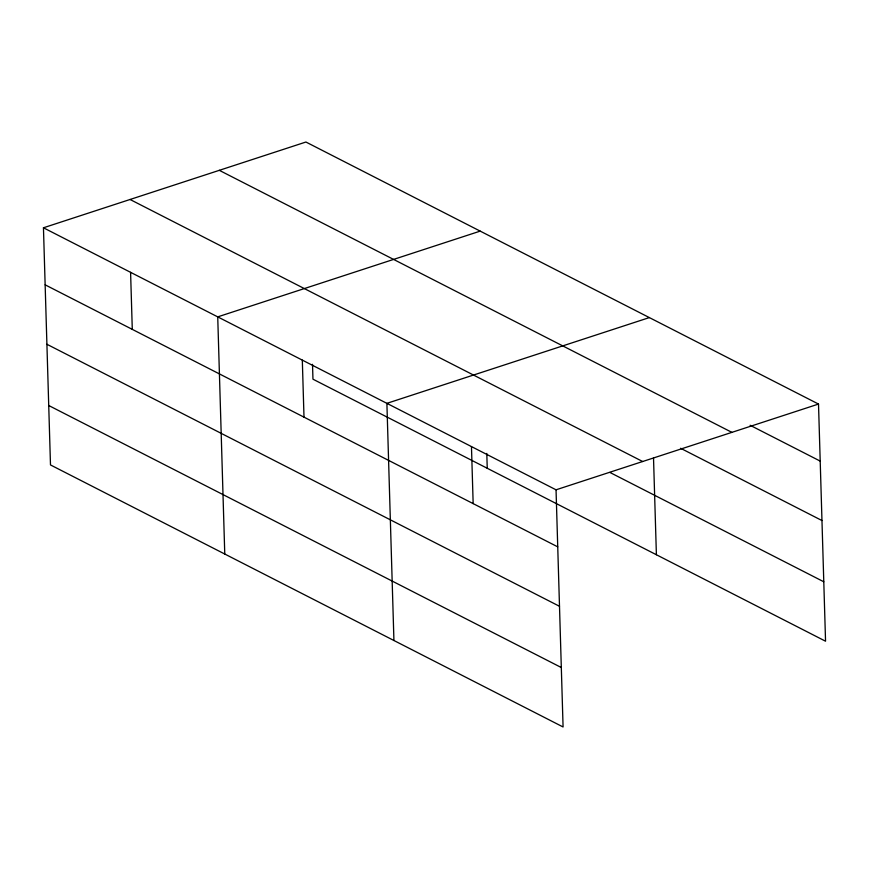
<?xml version="1.0" encoding="UTF-8"?>
<svg xmlns="http://www.w3.org/2000/svg" width="869" height="869" viewBox="0 0 869 869"><rect width="100%" height="100%" fill="white"/><g stroke="black" fill="none" stroke-linecap="round" stroke-linejoin="round"><path stroke-width="1.3" d="M43.45 227.787L556.041 489.812L563.079 726.973L50.489 464.937L43.45 227.787L305.921 142.027L818.511 404.063L825.55 641.213L312.959 379.188L312.514 364.328M480.199 231.121L217.728 316.87L224.767 554.031M649.36 317.587L386.89 403.346L393.929 640.496M556.041 489.812L818.511 404.063M750.121 425.278L820.206 461.102M219.303 170.324L731.894 432.36M680.601 448.274L821.965 520.542M130.068 199.49L642.658 461.515M609.929 472.454L823.79 581.774M45.145 284.826L557.735 546.851M46.904 344.265L559.495 606.29M48.729 405.508L561.32 667.533M653.521 458.028L656.399 554.748M486.803 453.422L487.237 468.282M471.465 446.579L473.16 503.618M302.314 360.103L303.998 417.153M130.589 272.323L132.284 329.373"/></g></svg>
